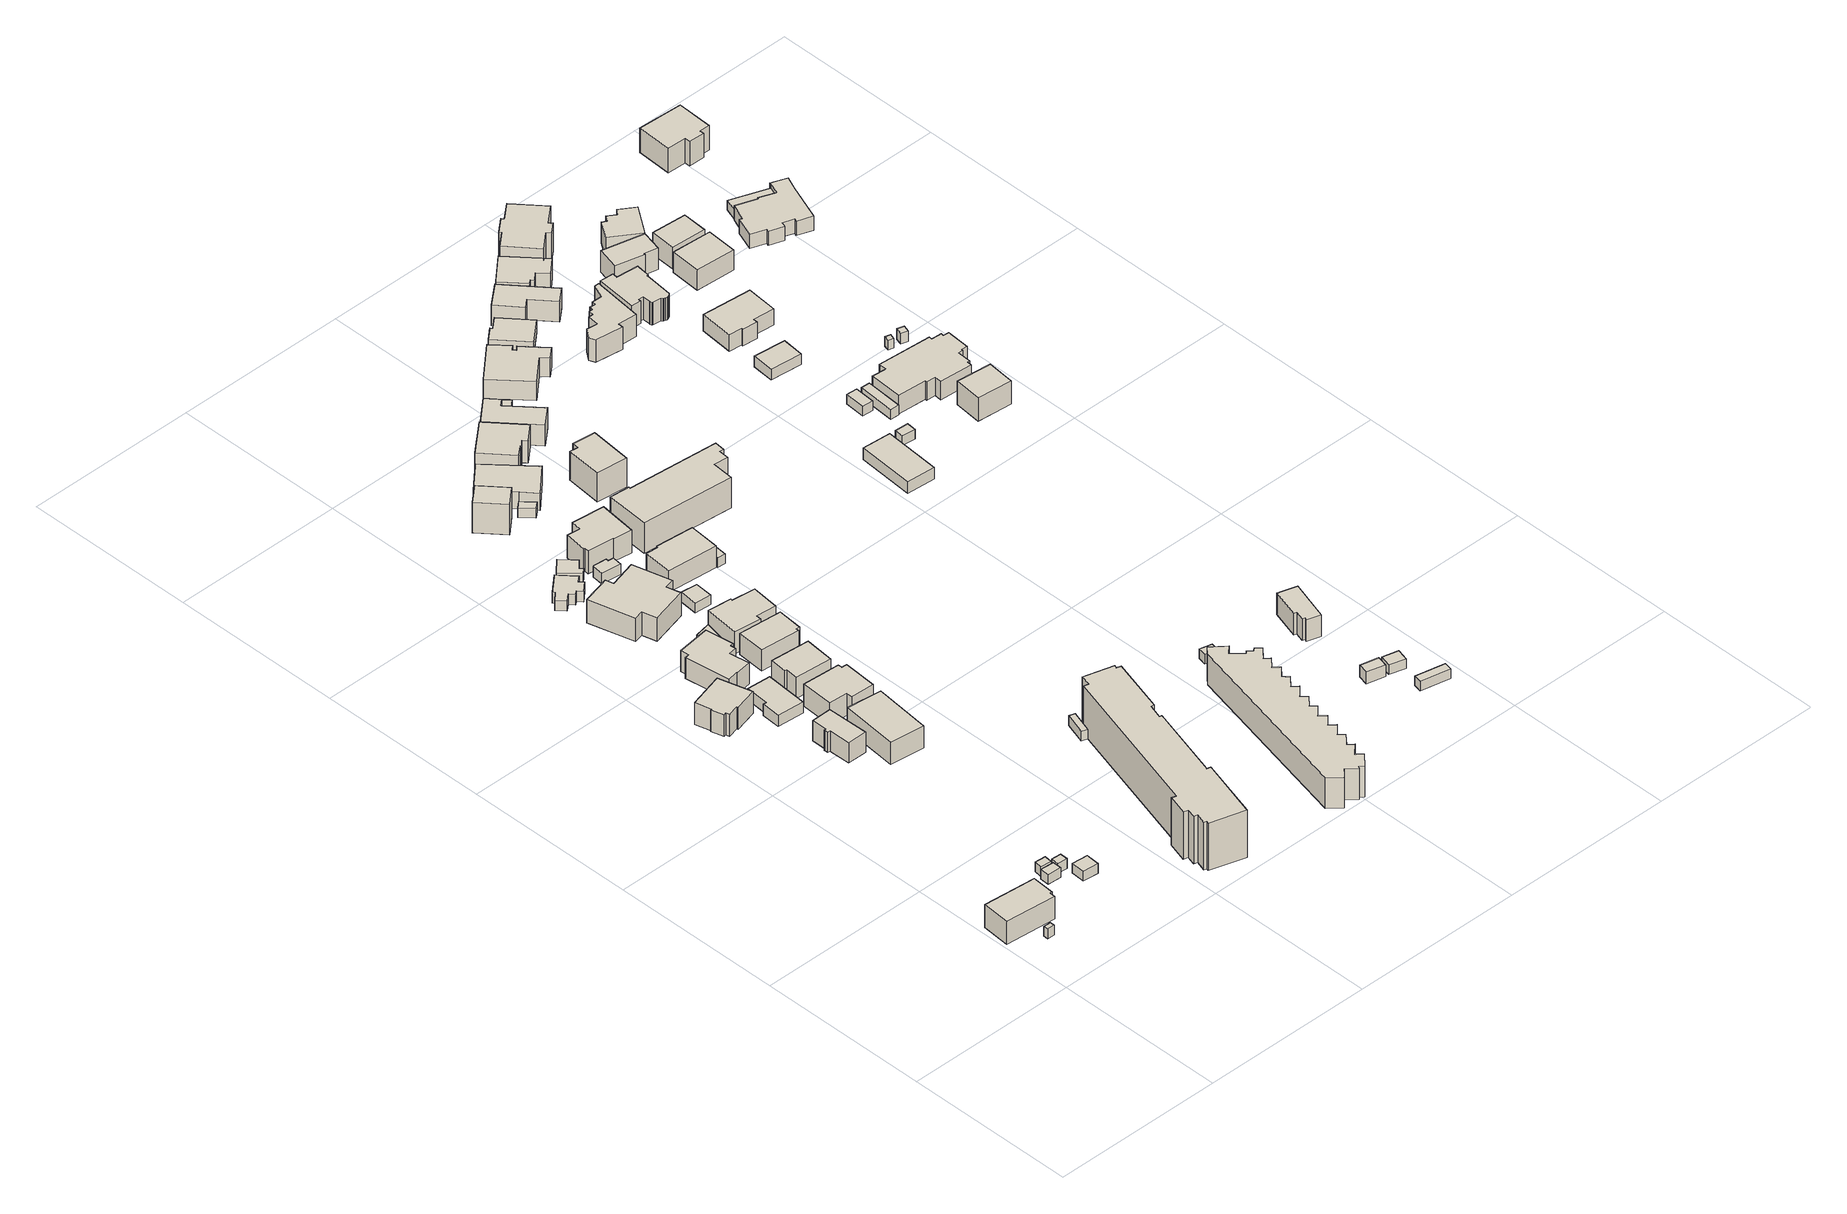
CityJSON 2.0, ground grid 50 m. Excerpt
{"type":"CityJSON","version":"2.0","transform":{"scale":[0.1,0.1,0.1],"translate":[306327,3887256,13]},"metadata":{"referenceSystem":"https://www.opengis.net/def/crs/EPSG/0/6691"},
"CityObjects":{
"building1":{"type":"Building","attributes":{"class":"3001","measuredHeight":2,"BuildingIDAttribute.prefecture":"22","BuildingIDAttribute.city":"22203","BuildingDetailAttribute.surveyYear":2015},"geometry":[{"type":"Solid","lod":"1","boundaries":[[[[0,1,2,3]],[[2,4,5,3]],[[1,6,4,2]],[[0,7,6,1]],[[3,5,7,0]],[[4,6,7,5]]]]}]},
"building2":{"type":"Building","attributes":{"class":"3001","measuredHeight":2,"BuildingIDAttribute.prefecture":"22","BuildingIDAttribute.city":"22203","BuildingDetailAttribute.surveyYear":2015},"geometry":[{"type":"Solid","lod":"1","boundaries":[[[[8,9,10,11,12,13]],[[12,14,15,13]],[[11,16,14,12]],[[10,17,16,11]],[[9,18,17,10]],[[8,19,18,9]],[[13,15,19,8]],[[14,16,17,18,19,15]]]]}]},
"building3":{"type":"Building","attributes":{"class":"3001","measuredHeight":2,"BuildingIDAttribute.prefecture":"22","BuildingIDAttribute.city":"22203","BuildingDetailAttribute.surveyYear":2015},"geometry":[{"type":"Solid","lod":"1","boundaries":[[[[20,21,22,23]],[[22,24,25,23]],[[21,26,24,22]],[[20,27,26,21]],[[23,25,27,20]],[[24,26,27,25]]]]}]},
"building4":{"type":"Building","attributes":{"class":"3001","measuredHeight":2,"BuildingIDAttribute.prefecture":"22","BuildingIDAttribute.city":"22203","BuildingDetailAttribute.surveyYear":2015},"geometry":[{"type":"Solid","lod":"1","boundaries":[[[[28,29,30,31]],[[30,32,33,31]],[[29,34,32,30]],[[28,35,34,29]],[[31,33,35,28]],[[32,34,35,33]]]]}]},
"building5":{"type":"Building","attributes":{"class":"3001","measuredHeight":2,"BuildingIDAttribute.prefecture":"22","BuildingIDAttribute.city":"22203","BuildingDetailAttribute.surveyYear":2015},"geometry":[{"type":"Solid","lod":"1","boundaries":[[[[36,37,38,39]],[[38,40,41,39]],[[37,42,40,38]],[[36,43,42,37]],[[39,41,43,36]],[[40,42,43,41]]]]}]},
"building6":{"type":"Building","attributes":{"class":"3001","measuredHeight":2,"BuildingIDAttribute.prefecture":"22","BuildingIDAttribute.city":"22203","BuildingDetailAttribute.surveyYear":2015},"geometry":[{"type":"Solid","lod":"1","boundaries":[[[[44,45,46,47]],[[46,48,49,47]],[[45,50,48,46]],[[44,51,50,45]],[[47,49,51,44]],[[48,50,51,49]]]]}]},
"building7":{"type":"Building","attributes":{"class":"3001","measuredHeight":2,"BuildingIDAttribute.prefecture":"22","BuildingIDAttribute.city":"22203","BuildingDetailAttribute.surveyYear":2015},"geometry":[{"type":"Solid","lod":"1","boundaries":[[[[52,53,54,55,56,57,58,59,60,61]],[[60,62,63,61]],[[59,64,62,60]],[[58,65,64,59]],[[57,66,65,58]],[[56,67,66,57]],[[55,68,67,56]],[[54,69,68,55]],[[53,70,69,54]],[[52,71,70,53]],[[61,63,71,52]],[[62,64,65,66,67,68,69,70,71,63]]]]}]},
"building8":{"type":"Building","attributes":{"class":"3001","measuredHeight":2,"BuildingIDAttribute.prefecture":"22","BuildingIDAttribute.city":"22203","BuildingDetailAttribute.surveyYear":2015},"geometry":[{"type":"Solid","lod":"1","boundaries":[[[[72,73,74,75,76,77,78,79]],[[78,80,81,79]],[[77,82,80,78]],[[76,83,82,77]],[[75,84,83,76]],[[74,85,84,75]],[[73,86,85,74]],[[72,87,86,73]],[[79,81,87,72]],[[80,82,83,84,85,86,87,81]]]]}]},
"building9":{"type":"Building","attributes":{"class":"3001","measuredHeight":2,"BuildingIDAttribute.prefecture":"22","BuildingIDAttribute.city":"22203","BuildingDetailAttribute.surveyYear":2015},"geometry":[{"type":"Solid","lod":"1","boundaries":[[[[88,89,90,91,92,93]],[[92,94,95,93]],[[91,96,94,92]],[[90,97,96,91]],[[89,98,97,90]],[[88,99,98,89]],[[93,95,99,88]],[[94,96,97,98,99,95]]]]}]},
"building10":{"type":"Building","attributes":{"class":"3001","measuredHeight":2,"BuildingIDAttribute.prefecture":"22","BuildingIDAttribute.city":"22203","BuildingDetailAttribute.surveyYear":2015},"geometry":[{"type":"Solid","lod":"1","boundaries":[[[[100,101,102,103]],[[102,104,105,103]],[[101,106,104,102]],[[100,107,106,101]],[[103,105,107,100]],[[104,106,107,105]]]]}]},
"building11":{"type":"Building","attributes":{"class":"3001","measuredHeight":2,"BuildingIDAttribute.prefecture":"22","BuildingIDAttribute.city":"22203","BuildingDetailAttribute.surveyYear":2015},"geometry":[{"type":"Solid","lod":"1","boundaries":[[[[108,109,110,111,112,113,114,115,116,117,118,119]],[[118,120,121,119]],[[117,122,120,118]],[[116,123,122,117]],[[115,124,123,116]],[[114,125,124,115]],[[113,126,125,114]],[[112,127,126,113]],[[111,128,127,112]],[[110,129,128,111]],[[109,130,129,110]],[[108,131,130,109]],[[119,121,131,108]],[[120,122,123,124,125,126,127,128,129,130,131,121]]]]}]},
"building12":{"type":"Building","attributes":{"class":"3001","measuredHeight":2,"BuildingIDAttribute.prefecture":"22","BuildingIDAttribute.city":"22203","BuildingDetailAttribute.surveyYear":2015},"geometry":[{"type":"Solid","lod":"1","boundaries":[[[[132,133,134,135,136,137,138,139]],[[138,140,141,139]],[[137,142,140,138]],[[136,143,142,137]],[[135,144,143,136]],[[134,145,144,135]],[[133,146,145,134]],[[132,147,146,133]],[[139,141,147,132]],[[140,142,143,144,145,146,147,141]]]]}]},
"building13":{"type":"Building","attributes":{"class":"3001","measuredHeight":2,"BuildingIDAttribute.prefecture":"22","BuildingIDAttribute.city":"22203","BuildingDetailAttribute.surveyYear":2015},"geometry":[{"type":"Solid","lod":"1","boundaries":[[[[148,149,150,151]],[[150,152,153,151]],[[149,154,152,150]],[[148,155,154,149]],[[151,153,155,148]],[[152,154,155,153]]]]}]},
"building14":{"type":"Building","attributes":{"class":"3001","measuredHeight":2,"BuildingIDAttribute.prefecture":"22","BuildingIDAttribute.city":"22203","BuildingDetailAttribute.surveyYear":2015},"geometry":[{"type":"Solid","lod":"1","boundaries":[[[[156,157,158,159,160,161]],[[160,162,163,161]],[[159,164,162,160]],[[158,165,164,159]],[[157,166,165,158]],[[156,167,166,157]],[[161,163,167,156]],[[162,164,165,166,167,163]]]]}]},
"building15":{"type":"Building","attributes":{"class":"3001","measuredHeight":2,"BuildingIDAttribute.prefecture":"22","BuildingIDAttribute.city":"22203","BuildingDetailAttribute.surveyYear":2015},"geometry":[{"type":"Solid","lod":"1","boundaries":[[[[168,169,170,171,172,173,174,175,176,177,178,179]],[[178,180,181,179]],[[177,182,180,178]],[[176,183,182,177]],[[175,184,183,176]],[[174,185,184,175]],[[173,186,185,174]],[[172,187,186,173]],[[171,188,187,172]],[[170,189,188,171]],[[169,190,189,170]],[[168,191,190,169]],[[179,181,191,168]],[[180,182,183,184,185,186,187,188,189,190,191,181]]]]}]},
"building16":{"type":"Building","attributes":{"class":"3001","measuredHeight":2,"BuildingIDAttribute.prefecture":"22","BuildingIDAttribute.city":"22203","BuildingDetailAttribute.surveyYear":2015},"geometry":[{"type":"Solid","lod":"1","boundaries":[[[[192,193,194,195]],[[194,196,197,195]],[[193,198,196,194]],[[192,199,198,193]],[[195,197,199,192]],[[196,198,199,197]]]]}]},
"building17":{"type":"Building","attributes":{"class":"3001","measuredHeight":2,"BuildingIDAttribute.prefecture":"22","BuildingIDAttribute.city":"22203","BuildingDetailAttribute.surveyYear":2015},"geometry":[{"type":"Solid","lod":"1","boundaries":[[[[200,201,202,203,204,205,206,207,208,209]],[[208,210,211,209]],[[207,212,210,208]],[[206,213,212,207]],[[205,214,213,206]],[[204,215,214,205]],[[203,216,215,204]],[[202,217,216,203]],[[201,218,217,202]],[[200,219,218,201]],[[209,211,219,200]],[[210,212,213,214,215,216,217,218,219,211]]]]}]},
"building18":{"type":"Building","attributes":{"class":"3003","measuredHeight":2,"BuildingIDAttribute.prefecture":"22","BuildingIDAttribute.city":"22203","BuildingDetailAttribute.surveyYear":2015},"geometry":[{"type":"Solid","lod":"1","boundaries":[[[[220,221,222,223]],[[222,224,225,223]],[[221,226,224,222]],[[220,227,226,221]],[[223,225,227,220]],[[224,226,227,225]]]]}]},
"building19":{"type":"Building","attributes":{"class":"3001","measuredHeight":2,"BuildingIDAttribute.prefecture":"22","BuildingIDAttribute.city":"22203","BuildingDetailAttribute.surveyYear":2015},"geometry":[{"type":"Solid","lod":"1","boundaries":[[[[228,229,230,231,232,233]],[[232,234,235,233]],[[231,236,234,232]],[[230,237,236,231]],[[229,238,237,230]],[[228,239,238,229]],[[233,235,239,228]],[[234,236,237,238,239,235]]]]}]},
"building20":{"type":"Building","attributes":{"class":"3002","measuredHeight":2,"BuildingIDAttribute.prefecture":"22","BuildingIDAttribute.city":"22203","BuildingDetailAttribute.surveyYear":2015},"geometry":[{"type":"Solid","lod":"1","boundaries":[[[[240,241,242,243,244,245,246,247,248,249,250,251,252,253,254,255,256,257,258,259,260,261]],[[260,262,263,261]],[[259,264,262,260]],[[258,265,264,259]],[[257,266,265,258]],[[256,267,266,257]],[[255,268,267,256]],[[254,269,268,255]],[[253,270,269,254]],[[252,271,270,253]],[[251,272,271,252]],[[250,273,272,251]],[[249,274,273,250]],[[248,275,274,249]],[[247,276,275,248]],[[246,277,276,247]],[[245,278,277,246]],[[244,279,278,245]],[[243,280,279,244]],[[242,281,280,243]],[[241,282,281,242]],[[240,283,282,241]],[[261,263,283,240]],[[262,264,265,266,267,268,269,270,271,272,273,274,275,276,277,278,279,280,281,282,283,263]]]]}]},
"building21":{"type":"Building","attributes":{"class":"3003","measuredHeight":2,"BuildingIDAttribute.prefecture":"22","BuildingIDAttribute.city":"22203","BuildingDetailAttribute.surveyYear":2015},"geometry":[{"type":"Solid","lod":"1","boundaries":[[[[284,285,286,287,288,289]],[[288,290,291,289]],[[287,292,290,288]],[[286,293,292,287]],[[285,294,293,286]],[[284,295,294,285]],[[289,291,295,284]],[[290,292,293,294,295,291]]]]}]},
"building22":{"type":"Building","attributes":{"class":"3003","measuredHeight":2,"BuildingIDAttribute.prefecture":"22","BuildingIDAttribute.city":"22203","BuildingDetailAttribute.surveyYear":2015},"geometry":[{"type":"Solid","lod":"1","boundaries":[[[[296,297,298,299]],[[298,300,301,299]],[[297,302,300,298]],[[296,303,302,297]],[[299,301,303,296]],[[300,302,303,301]]]]}]},
"building23":{"type":"Building","attributes":{"class":"3001","measuredHeight":2,"BuildingIDAttribute.prefecture":"22","BuildingIDAttribute.city":"22203","BuildingDetailAttribute.surveyYear":2015},"geometry":[{"type":"Solid","lod":"1","boundaries":[[[[304,305,306,307,308,309,310,311]],[[310,312,313,311]],[[309,314,312,310]],[[308,315,314,309]],[[307,316,315,308]],[[306,317,316,307]],[[305,318,317,306]],[[304,319,318,305]],[[311,313,319,304]],[[312,314,315,316,317,318,319,313]]]]}]},
"building24":{"type":"Building","attributes":{"class":"3001","measuredHeight":2,"BuildingIDAttribute.prefecture":"22","BuildingIDAttribute.city":"22203","BuildingDetailAttribute.surveyYear":2015},"geometry":[{"type":"Solid","lod":"1","boundaries":[[[[320,321,322,323,324,325,326]],[[325,327,328,326]],[[324,329,327,325]],[[323,330,329,324]],[[322,331,330,323]],[[321,332,331,322]],[[320,333,332,321]],[[326,328,333,320]],[[327,329,330,331,332,333,328]]]]}]},
"building25":{"type":"Building","attributes":{"class":"3003","measuredHeight":2,"BuildingIDAttribute.prefecture":"22","BuildingIDAttribute.city":"22203","BuildingDetailAttribute.surveyYear":2015},"geometry":[{"type":"Solid","lod":"1","boundaries":[[[[334,335,336,337]],[[336,338,339,337]],[[335,340,338,336]],[[334,341,340,335]],[[337,339,341,334]],[[338,340,341,339]]]]}]},
"building26":{"type":"Building","attributes":{"class":"3001","measuredHeight":2,"BuildingIDAttribute.prefecture":"22","BuildingIDAttribute.city":"22203","BuildingDetailAttribute.surveyYear":2015},"geometry":[{"type":"Solid","lod":"1","boundaries":[[[[342,343,344,345]],[[344,346,347,345]],[[343,348,346,344]],[[342,349,348,343]],[[345,347,349,342]],[[346,348,349,347]]]]}]},
"building27":{"type":"Building","attributes":{"class":"3001","measuredHeight":2,"BuildingIDAttribute.prefecture":"22","BuildingIDAttribute.city":"22203","BuildingDetailAttribute.surveyYear":2015},"geometry":[{"type":"Solid","lod":"1","boundaries":[[[[350,351,352,353]],[[352,354,355,353]],[[351,356,354,352]],[[350,357,356,351]],[[353,355,357,350]],[[354,356,357,355]]]]}]},
"building28":{"type":"Building","attributes":{"class":"3001","measuredHeight":2,"BuildingIDAttribute.prefecture":"22","BuildingIDAttribute.city":"22203","BuildingDetailAttribute.surveyYear":2015},"geometry":[{"type":"Solid","lod":"1","boundaries":[[[[358,359,360,361,362,363,364,365,366,367]],[[366,368,369,367]],[[365,370,368,366]],[[364,371,370,365]],[[363,372,371,364]],[[362,373,372,363]],[[361,374,373,362]],[[360,375,374,361]],[[359,376,375,360]],[[358,377,376,359]],[[367,369,377,358]],[[368,370,371,372,373,374,375,376,377,369]]]]}]},
"building29":{"type":"Building","attributes":{"class":"3001","measuredHeight":2,"BuildingIDAttribute.prefecture":"22","BuildingIDAttribute.city":"22203","BuildingDetailAttribute.surveyYear":2015},"geometry":[{"type":"Solid","lod":"1","boundaries":[[[[378,379,380,381,382,383]],[[382,384,385,383]],[[381,386,384,382]],[[380,387,386,381]],[[379,388,387,380]],[[378,389,388,379]],[[383,385,389,378]],[[384,386,387,388,389,385]]]]}]},
"building30":{"type":"Building","attributes":{"class":"3003","measuredHeight":2,"BuildingIDAttribute.prefecture":"22","BuildingIDAttribute.city":"22203","BuildingDetailAttribute.surveyYear":2015},"geometry":[{"type":"Solid","lod":"1","boundaries":[[[[390,391,392,393]],[[392,394,395,393]],[[391,396,394,392]],[[390,397,396,391]],[[393,395,397,390]],[[394,396,397,395]]]]}]},
"building31":{"type":"Building","attributes":{"class":"3001","measuredHeight":2,"BuildingIDAttribute.prefecture":"22","BuildingIDAttribute.city":"22203","BuildingDetailAttribute.surveyYear":2015},"geometry":[{"type":"Solid","lod":"1","boundaries":[[[[398,399,400,401,402]],[[401,403,404,402]],[[400,405,403,401]],[[399,406,405,400]],[[398,407,406,399]],[[402,404,407,398]],[[403,405,406,407,404]]]]}]},
"building32":{"type":"Building","attributes":{"class":"3003","measuredHeight":2,"BuildingIDAttribute.prefecture":"22","BuildingIDAttribute.city":"22203","BuildingDetailAttribute.surveyYear":2015},"geometry":[{"type":"Solid","lod":"1","boundaries":[[[[408,409,410,411]],[[410,412,413,411]],[[409,414,412,410]],[[408,415,414,409]],[[411,413,415,408]],[[412,414,415,413]]]]}]},
"building33":{"type":"Building","attributes":{"class":"3001","measuredHeight":2,"BuildingIDAttribute.prefecture":"22","BuildingIDAttribute.city":"22203","BuildingDetailAttribute.surveyYear":2015},"geometry":[{"type":"Solid","lod":"1","boundaries":[[[[416,417,418,419,420,421,422,423]],[[422,424,425,423]],[[421,426,424,422]],[[420,427,426,421]],[[419,428,427,420]],[[418,429,428,419]],[[417,430,429,418]],[[416,431,430,417]],[[423,425,431,416]],[[424,426,427,428,429,430,431,425]]]]}]},
"building34":{"type":"Building","attributes":{"class":"3002","measuredHeight":2,"BuildingIDAttribute.prefecture":"22","BuildingIDAttribute.city":"22203","BuildingDetailAttribute.surveyYear":2015},"geometry":[{"type":"Solid","lod":"1","boundaries":[[[[432,433,434,435,436,437,438,439,440,441,442,443,444,445,446,447,448,449,450,451,452,453,454,455,456,457,458,459,460,461,462,463,464,465,466,467,468,469]],[[468,470,471,469]],[[467,472,470,468]],[[466,473,472,467]],[[465,474,473,466]],[[464,475,474,465]],[[463,476,475,464]],[[462,477,476,463]],[[461,478,477,462]],[[460,479,478,461]],[[459,480,479,460]],[[458,481,480,459]],[[457,482,481,458]],[[456,483,482,457]],[[455,484,483,456]],[[454,485,484,455]],[[453,486,485,454]],[[452,487,486,453]],[[451,488,487,452]],[[450,489,488,451]],[[449,490,489,450]],[[448,491,490,449]],[[447,492,491,448]],[[446,493,492,447]],[[445,494,493,446]],[[444,495,494,445]],[[443,496,495,444]],[[442,497,496,443]],[[441,498,497,442]],[[440,499,498,441]],[[439,500,499,440]],[[438,501,500,439]],[[437,502,501,438]],[[436,503,502,437]],[[435,504,503,436]],[[434,505,504,435]],[[433,506,505,434]],[[432,507,506,433]],[[469,471,507,432]],[[470,472,473,474,475,476,477,478,479,480,481,482,483,484,485,486,487,488,489,490,491,492,493,494,495,496,497,498,499,500,501,502,503,504,505,506,507,471]]]]}]},
"building35":{"type":"Building","attributes":{"class":"3002","measuredHeight":2,"BuildingIDAttribute.prefecture":"22","BuildingIDAttribute.city":"22203","BuildingDetailAttribute.surveyYear":2015},"geometry":[{"type":"Solid","lod":"1","boundaries":[[[[508,509,510,511,512,513,514,515,516,517]],[[516,518,519,517]],[[515,520,518,516]],[[514,521,520,515]],[[513,522,521,514]],[[512,523,522,513]],[[511,524,523,512]],[[510,525,524,511]],[[509,526,525,510]],[[508,527,526,509]],[[517,519,527,508]],[[518,520,521,522,523,524,525,526,527,519]]]]}]},
"building36":{"type":"Building","attributes":{"class":"3001","measuredHeight":2,"BuildingIDAttribute.prefecture":"22","BuildingIDAttribute.city":"22203","BuildingDetailAttribute.surveyYear":2015},"geometry":[{"type":"Solid","lod":"1","boundaries":[[[[528,529,530,531,532,533]],[[532,534,535,533]],[[531,536,534,532]],[[530,537,536,531]],[[529,538,537,530]],[[528,539,538,529]],[[533,535,539,528]],[[534,536,537,538,539,535]]]]}]},
"building37":{"type":"Building","attributes":{"class":"3001","measuredHeight":2,"BuildingIDAttribute.prefecture":"22","BuildingIDAttribute.city":"22203","BuildingDetailAttribute.surveyYear":2015},"geometry":[{"type":"Solid","lod":"1","boundaries":[[[[540,541,542,543,544,545]],[[544,546,547,545]],[[543,548,546,544]],[[542,549,548,543]],[[541,550,549,542]],[[540,551,550,541]],[[545,547,551,540]],[[546,548,549,550,551,547]]]]}]},
"building38":{"type":"Building","attributes":{"class":"3003","measuredHeight":2,"BuildingIDAttribute.prefecture":"22","BuildingIDAttribute.city":"22203","BuildingDetailAttribute.surveyYear":2015},"geometry":[{"type":"Solid","lod":"1","boundaries":[[[[552,553,554,555]],[[554,556,557,555]],[[553,558,556,554]],[[552,559,558,553]],[[555,557,559,552]],[[556,558,559,557]]]]}]},
"building39":{"type":"Building","attributes":{"class":"3001","measuredHeight":2,"BuildingIDAttribute.prefecture":"22","BuildingIDAttribute.city":"22203","BuildingDetailAttribute.surveyYear":2015},"geometry":[{"type":"Solid","lod":"1","boundaries":[[[[560,561,562,563]],[[562,564,565,563]],[[561,566,564,562]],[[560,567,566,561]],[[563,565,567,560]],[[564,566,567,565]]]]}]},
"building40":{"type":"Building","attributes":{"class":"3001","measuredHeight":2,"BuildingIDAttribute.prefecture":"22","BuildingIDAttribute.city":"22203","BuildingDetailAttribute.surveyYear":2015},"geometry":[{"type":"Solid","lod":"1","boundaries":[[[[568,569,570,571,572,573,574,575,576,577]],[[576,578,579,577]],[[575,580,578,576]],[[574,581,580,575]],[[573,582,581,574]],[[572,583,582,573]],[[571,584,583,572]],[[570,585,584,571]],[[569,586,585,570]],[[568,587,586,569]],[[577,579,587,568]],[[578,580,581,582,583,584,585,586,587,579]]]]}]},
"building41":{"type":"Building","attributes":{"class":"3001","measuredHeight":2,"BuildingIDAttribute.prefecture":"22","BuildingIDAttribute.city":"22203","BuildingDetailAttribute.surveyYear":2015},"geometry":[{"type":"Solid","lod":"1","boundaries":[[[[588,589,590,591]],[[590,592,593,591]],[[589,594,592,590]],[[588,595,594,589]],[[591,593,595,588]],[[592,594,595,593]]]]}]},
"building42":{"type":"Building","attributes":{"class":"3001","measuredHeight":2,"BuildingIDAttribute.prefecture":"22","BuildingIDAttribute.city":"22203","BuildingDetailAttribute.surveyYear":2015},"geometry":[{"type":"Solid","lod":"1","boundaries":[[[[596,597,598,599]],[[598,600,601,599]],[[597,602,600,598]],[[596,603,602,597]],[[599,601,603,596]],[[600,602,603,601]]]]}]},
"building43":{"type":"Building","attributes":{"class":"3001","measuredHeight":2,"BuildingIDAttribute.prefecture":"22","BuildingIDAttribute.city":"22203","BuildingDetailAttribute.surveyYear":2015},"geometry":[{"type":"Solid","lod":"1","boundaries":[[[[604,605,606,607]],[[606,608,609,607]],[[605,610,608,606]],[[604,611,610,605]],[[607,609,611,604]],[[608,610,611,609]]]]}]},
"building44":{"type":"Building","attributes":{"class":"3001","measuredHeight":2,"BuildingIDAttribute.prefecture":"22","BuildingIDAttribute.city":"22203","BuildingDetailAttribute.surveyYear":2015},"geometry":[{"type":"Solid","lod":"1","boundaries":[[[[612,613,614,615,616,617]],[[616,618,619,617]],[[615,620,618,616]],[[614,621,620,615]],[[613,622,621,614]],[[612,623,622,613]],[[617,619,623,612]],[[618,620,621,622,623,619]]]]}]},
"building45":{"type":"Building","attributes":{"class":"3001","measuredHeight":2,"BuildingIDAttribute.prefecture":"22","BuildingIDAttribute.city":"22203","BuildingDetailAttribute.surveyYear":2015},"geometry":[{"type":"Solid","lod":"1","boundaries":[[[[624,625,626,627,628,629,630,631]],[[630,632,633,631]],[[629,634,632,630]],[[628,635,634,629]],[[627,636,635,628]],[[626,637,636,627]],[[625,638,637,626]],[[624,639,638,625]],[[631,633,639,624]],[[632,634,635,636,637,638,639,633]]]]}]},
"building46":{"type":"Building","attributes":{"class":"3001","measuredHeight":2,"BuildingIDAttribute.prefecture":"22","BuildingIDAttribute.city":"22203","BuildingDetailAttribute.surveyYear":2015},"geometry":[{"type":"Solid","lod":"1","boundaries":[[[[640,641,642,643]],[[642,644,645,643]],[[641,646,644,642]],[[640,647,646,641]],[[643,645,647,640]],[[644,646,647,645]]]]}]},
"building47":{"type":"Building","attributes":{"class":"3001","measuredHeight":2,"BuildingIDAttribute.prefecture":"22","BuildingIDAttribute.city":"22203","BuildingDetailAttribute.surveyYear":2015},"geometry":[{"type":"Solid","lod":"1","boundaries":[[[[648,649,650,651,652,653]],[[652,654,655,653]],[[651,656,654,652]],[[650,657,656,651]],[[649,658,657,650]],[[648,659,658,649]],[[653,655,659,648]],[[654,656,657,658,659,655]]]]}]},
"building48":{"type":"Building","attributes":{"class":"3001","measuredHeight":2,"BuildingIDAttribute.prefecture":"22","BuildingIDAttribute.city":"22203","BuildingDetailAttribute.surveyYear":2015},"geometry":[{"type":"Solid","lod":"1","boundaries":[[[[660,661,662,663,664,665,666,667,668,669,670,671,672,673,674,675,676]],[[675,677,678,676]],[[674,679,677,675]],[[673,680,679,674]],[[672,681,680,673]],[[671,682,681,672]],[[670,683,682,671]],[[669,684,683,670]],[[668,685,684,669]],[[667,686,685,668]],[[666,687,686,667]],[[665,688,687,666]],[[664,689,688,665]],[[663,690,689,664]],[[662,691,690,663]],[[661,692,691,662]],[[660,693,692,661]],[[676,678,693,660]],[[677,679,680,681,682,683,684,685,686,687,688,689,690,691,692,693,678]]]]}]},
"building49":{"type":"Building","attributes":{"class":"3001","measuredHeight":2,"BuildingIDAttribute.prefecture":"22","BuildingIDAttribute.city":"22203","BuildingDetailAttribute.surveyYear":2015},"geometry":[{"type":"Solid","lod":"1","boundaries":[[[[694,695,696,697]],[[696,698,699,697]],[[695,700,698,696]],[[694,701,700,695]],[[697,699,701,694]],[[698,700,701,699]]]]}]},
"building50":{"type":"Building","attributes":{"class":"3001","measuredHeight":2,"BuildingIDAttribute.prefecture":"22","BuildingIDAttribute.city":"22203","BuildingDetailAttribute.surveyYear":2015},"geometry":[{"type":"Solid","lod":"1","boundaries":[[[[702,703,704,705,706,707,708,709]],[[708,710,711,709]],[[707,712,710,708]],[[706,713,712,707]],[[705,714,713,706]],[[704,715,714,705]],[[703,716,715,704]],[[702,717,716,703]],[[709,711,717,702]],[[710,712,713,714,715,716,717,711]]]]}]},
"building51":{"type":"Building","attributes":{"class":"3001","measuredHeight":2,"BuildingIDAttribute.prefecture":"22","BuildingIDAttribute.city":"22203","BuildingDetailAttribute.surveyYear":2015},"geometry":[{"type":"Solid","lod":"1","boundaries":[[[[718,719,720,721]],[[720,722,723,721]],[[719,724,722,720]],[[718,725,724,719]],[[721,723,725,718]],[[722,724,725,723]]]]}]},
"building52":{"type":"Building","attributes":{"class":"3003","measuredHeight":2,"BuildingIDAttribute.prefecture":"22","BuildingIDAttribute.city":"22203","BuildingDetailAttribute.surveyYear":2015},"geometry":[{"type":"Solid","lod":"1","boundaries":[[[[726,727,728,729]],[[728,730,731,729]],[[727,732,730,728]],[[726,733,732,727]],[[729,731,733,726]],[[730,732,733,731]]]]}]},
"building53":{"type":"Building","attributes":{"class":"3001","measuredHeight":2,"BuildingIDAttribute.prefecture":"22","BuildingIDAttribute.city":"22203","BuildingDetailAttribute.surveyYear":2015},"geometry":[{"type":"Solid","lod":"1","boundaries":[[[[734,735,736,737]],[[736,738,739,737]],[[735,740,738,736]],[[734,741,740,735]],[[737,739,741,734]],[[738,740,741,739]]]]}]},
"building54":{"type":"Building","attributes":{"class":"3001","measuredHeight":2,"BuildingIDAttribute.prefecture":"22","BuildingIDAttribute.city":"22203","BuildingDetailAttribute.surveyYear":2015},"geometry":[{"type":"Solid","lod":"1","boundaries":[[[[742,743,744,745,746,747,748,749,750,751,752,753,754,755,756,757,758,759,760,761,762,763,764]],[[763,765,766,764]],[[762,767,765,763]],[[761,768,767,762]],[[760,769,768,761]],[[759,770,769,760]],[[758,771,770,759]],[[757,772,771,758]],[[756,773,772,757]],[[755,774,773,756]],[[754,775,774,755]],[[753,776,775,754]],[[752,777,776,753]],[[751,778,777,752]],[[750,779,778,751]],[[749,780,779,750]],[[748,781,780,749]],[[747,782,781,748]],[[746,783,782,747]],[[745,784,783,746]],[[744,785,784,745]],[[743,786,785,744]],[[742,787,786,743]],[[764,766,787,742]],[[765,767,768,769,770,771,772,773,774,775,776,777,778,779,780,781,782,783,784,785,786,787,766]]]]}]},
"building55":{"type":"Building","attributes":{"class":"3001","measuredHeight":2,"BuildingIDAttribute.prefecture":"22","BuildingIDAttribute.city":"22203","BuildingDetailAttribute.surveyYear":2015},"geometry":[{"type":"Solid","lod":"1","boundaries":[[[[788,789,790,791,792,793,794,795,796,797,798,799]],[[798,800,801,799]],[[797,802,800,798]],[[796,803,802,797]],[[795,804,803,796]],[[794,805,804,795]],[[793,806,805,794]],[[792,807,806,793]],[[791,808,807,792]],[[790,809,808,791]],[[789,810,809,790]],[[788,811,810,789]],[[799,801,811,788]],[[800,802,803,804,805,806,807,808,809,810,811,801]]]]}]},
"building56":{"type":"Building","attributes":{"class":"3001","measuredHeight":2,"BuildingIDAttribute.prefecture":"22","BuildingIDAttribute.city":"22203","BuildingDetailAttribute.surveyYear":2015},"geometry":[{"type":"Solid","lod":"1","boundaries":[[[[812,813,814,815,816,817,818,819]],[[818,820,821,819]],[[817,822,820,818]],[[816,823,822,817]],[[815,824,823,816]],[[814,825,824,815]],[[813,826,825,814]],[[812,827,826,813]],[[819,821,827,812]],[[820,822,823,824,825,826,827,821]]]]}]},
"building57":{"type":"Building","attributes":{"class":"3001","measuredHeight":2,"BuildingIDAttribute.prefecture":"22","BuildingIDAttribute.city":"22203","BuildingDetailAttribute.surveyYear":2015},"geometry":[{"type":"Solid","lod":"1","boundaries":[[[[828,829,830,831,832,833,834,835,836,837,838,839,840,841,842,843,844,845,846,847]],[[846,848,849,847]],[[845,850,848,846]],[[844,851,850,845]],[[843,852,851,844]],[[842,853,852,843]],[[841,854,853,842]],[[840,855,854,841]],[[839,856,855,840]],[[838,857,856,839]],[[837,858,857,838]],[[836,859,858,837]],[[835,860,859,836]],[[834,861,860,835]],[[833,862,861,834]],[[832,863,862,833]],[[831,864,863,832]],[[830,865,864,831]],[[829,866,865,830]],[[828,867,866,829]],[[847,849,867,828]],[[848,850,851,852,853,854,855,856,857,858,859,860,861,862,863,864,865,866,867,849]]]]}]},
"building58":{"type":"Building","attributes":{"class":"3001","measuredHeight":2,"BuildingIDAttribute.prefecture":"22","BuildingIDAttribute.city":"22203","BuildingDetailAttribute.surveyYear":2015},"geometry":[{"type":"Solid","lod":"1","boundaries":[[[[868,869,870,871]],[[870,872,873,871]],[[869,874,872,870]],[[868,875,874,869]],[[871,873,875,868]],[[872,874,875,873]]]]}]},
"building59":{"type":"Building","attributes":{"class":"3001","measuredHeight":2,"BuildingIDAttribute.prefecture":"22","BuildingIDAttribute.city":"22203","BuildingDetailAttribute.surveyYear":2015},"geometry":[{"type":"Solid","lod":"1","boundaries":[[[[876,877,878,879,880,881]],[[880,882,883,881]],[[879,884,882,880]],[[878,885,884,879]],[[877,886,885,878]],[[876,887,886,877]],[[881,883,887,876]],[[882,884,885,886,887,883]]]]}]},
"building60":{"type":"Building","attributes":{"class":"3001","measuredHeight":2,"BuildingIDAttribute.prefecture":"22","BuildingIDAttribute.city":"22203","BuildingDetailAttribute.surveyYear":2015},"geometry":[{"type":"Solid","lod":"1","boundaries":[[[[888,889,890,891]],[[890,892,893,891]],[[889,894,892,890]],[[888,895,894,889]],[[891,893,895,888]],[[892,894,895,893]]]]}]},
"building61":{"type":"Building","attributes":{"class":"3001","measuredHeight":2,"BuildingIDAttribute.prefecture":"22","BuildingIDAttribute.city":"22203","BuildingDetailAttribute.surveyYear":2015},"geometry":[{"type":"Solid","lod":"1","boundaries":[[[[896,897,898,899,900,901,902,903]],[[902,904,905,903]],[[901,906,904,902]],[[900,907,906,901]],[[899,908,907,900]],[[898,909,908,899]],[[897,910,909,898]],[[896,911,910,897]],[[903,905,911,896]],[[904,906,907,908,909,910,911,905]]]]}]},
"building62":{"type":"Building","attributes":{"class":"3001","measuredHeight":2,"BuildingIDAttribute.prefecture":"22","BuildingIDAttribute.city":"22203","BuildingDetailAttribute.surveyYear":2015},"geometry":[{"type":"Solid","lod":"1","boundaries":[[[[912,913,914,915]],[[914,916,917,915]],[[913,918,916,914]],[[912,919,918,913]],[[915,917,919,912]],[[916,918,919,917]]]]}]},
"building63":{"type":"Building","attributes":{"class":"3001","measuredHeight":2,"BuildingIDAttribute.prefecture":"22","BuildingIDAttribute.city":"22203","BuildingDetailAttribute.surveyYear":2015},"geometry":[{"type":"Solid","lod":"1","boundaries":[[[[920,921,922,923]],[[922,924,925,923]],[[921,926,924,922]],[[920,927,926,921]],[[923,925,927,920]],[[924,926,927,925]]]]}]},
"building64":{"type":"Building","attributes":{"class":"3001","measuredHeight":2,"BuildingIDAttribute.prefecture":"22","BuildingIDAttribute.city":"22203","BuildingDetailAttribute.surveyYear":2015},"geometry":[{"type":"Solid","lod":"1","boundaries":[[[[928,929,930,931]],[[930,932,933,931]],[[929,934,932,930]],[[928,935,934,929]],[[931,933,935,928]],[[932,934,935,933]]]]}]},
"building65":{"type":"Building","attributes":{"class":"3001","measuredHeight":2,"BuildingIDAttribute.prefecture":"22","BuildingIDAttribute.city":"22203","BuildingDetailAttribute.surveyYear":2015},"geometry":[{"type":"Solid","lod":"1","boundaries":[[[[936,937,938,939,940,941,942,943,944,945,946,947,948,949,950,951,952,953]],[[952,954,955,953]],[[951,956,954,952]],[[950,957,956,951]],[[949,958,957,950]],[[948,959,958,949]],[[947,960,959,948]],[[946,961,960,947]],[[945,962,961,946]],[[944,963,962,945]],[[943,964,963,944]],[[942,965,964,943]],[[941,966,965,942]],[[940,967,966,941]],[[939,968,967,940]],[[938,969,968,939]],[[937,970,969,938]],[[936,971,970,937]],[[953,955,971,936]],[[954,956,957,958,959,960,961,962,963,964,965,966,967,968,969,970,971,955]]]]}]},
"building66":{"type":"Building","attributes":{"class":"3003","measuredHeight":2,"BuildingIDAttribute.prefecture":"22","BuildingIDAttribute.city":"22203","BuildingDetailAttribute.surveyYear":2015},"geometry":[{"type":"Solid","lod":"1","boundaries":[[[[972,973,974,975,976,977]],[[976,978,979,977]],[[975,980,978,976]],[[974,981,980,975]],[[973,982,981,974]],[[972,983,982,973]],[[977,979,983,972]],[[978,980,981,982,983,979]]]]}]},
"building67":{"type":"Building","attributes":{"class":"3001","measuredHeight":2,"BuildingIDAttribute.prefecture":"22","BuildingIDAttribute.city":"22203","BuildingDetailAttribute.surveyYear":2015},"geometry":[{"type":"Solid","lod":"1","boundaries":[[[[984,985,986,987,988,989,990,991]],[[990,992,993,991]],[[989,994,992,990]],[[988,995,994,989]],[[987,996,995,988]],[[986,997,996,987]],[[985,998,997,986]],[[984,999,998,985]],[[991,993,999,984]],[[992,994,995,996,997,998,999,993]]]]}]}
},
"vertices":[
[113,168,10],[113,154,10],[91,155,10],[92,169,10],[91,155,40],[92,169,40],[113,154,40],[113,168,40],
[168,279,8],[163,213,8],[157,214,8],[156,197,8],[8,210,8],[15,292,8],[8,210,79],[15,292,79],[156,197,79],[157,214,79],[163,213,79],[168,279,79],
[238,303,5],[239,330,5],[279,327,5],[278,301,5],[279,327,35],[278,301,35],[239,330,35],[238,303,35],
[246,336,5],[249,359,5],[280,356,5],[278,333,5],[280,356,35],[278,333,35],[249,359,35],[246,336,35],
[283,316,5],[285,339,5],[313,337,5],[312,314,5],[313,337,35],[312,314,35],[285,339,35],[283,316,35],
[307,254,4],[310,294,4],[356,290,4],[353,250,4],[356,290,34],[353,250,34],[310,294,34],[307,254,34],
[150,1342,11],[176,1246,11],[109,1228,11],[108,1232,11],[76,1223,11],[73,1234,11],[66,1232,11],[56,1268,11],[59,1268,11],[47,1314,11],[59,1268,79],[47,1314,79],[56,1268,79],[66,1232,79],[73,1234,79],[76,1223,79],[108,1232,79],[109,1228,79],[176,1246,79],[150,1342,79],
[268,956,9],[211,956,9],[210,1018,9],[203,1018,9],[203,1030,9],[208,1030,9],[208,1075,9],[266,1076,9],[208,1075,72],[266,1076,72],[208,1030,72],[203,1030,72],[203,1018,72],[210,1018,72],[211,956,72],[268,956,72],
[261,1162,12],[183,1168,12],[187,1223,12],[196,1222,12],[201,1290,12],[270,1285,12],[201,1290,47],[270,1285,47],[196,1222,47],[187,1223,47],[183,1168,47],[261,1162,47],
[296,1047,8],[397,1036,8],[379,871,8],[279,882,8],[379,871,77],[279,882,77],[397,1036,77],[296,1047,77],
[150,1450,13],[163,1452,13],[160,1476,13],[257,1489,13],[268,1407,13],[258,1406,13],[260,1390,13],[237,1387,13],[245,1329,13],[198,1322,13],[198,1324,13],[168,1319,13],[198,1324,78],[168,1319,78],[198,1322,78],[245,1329,78],[237,1387,78],[260,1390,78],[258,1406,78],[268,1407,78],[257,1489,78],[160,1476,78],[163,1452,78],[150,1450,78],
[282,1181,10],[391,1174,10],[391,1162,10],[406,1161,10],[399,1063,10],[330,1067,10],[331,1084,10],[277,1087,10],[331,1084,79],[277,1087,79],[330,1067,79],[399,1063,79],[406,1161,79],[391,1162,79],[391,1174,79],[282,1181,79],
[216,1485,13],[212,1507,13],[254,1515,13],[258,1493,13],[254,1515,43],[258,1493,43],[212,1507,43],[216,1485,43],
[402,1289,12],[394,1203,12],[287,1212,12],[290,1248,12],[285,1249,12],[289,1298,12],[285,1249,78],[289,1298,78],[290,1248,78],[287,1212,78],[394,1203,78],[402,1289,78],
[171,1918,12],[210,1874,12],[194,1860,12],[204,1848,12],[177,1825,12],[166,1838,12],[156,1830,12],[144,1844,12],[125,1828,12],[105,1850,12],[126,1869,12],[121,1874,12],[126,1869,44],[121,1874,44],[105,1850,44],[125,1828,44],[144,1844,44],[156,1830,44],[166,1838,44],[177,1825,44],[204,1848,44],[194,1860,44],[210,1874,44],[171,1918,44],
[257,1520,14],[304,1530,14],[292,1472,14],[265,1469,14],[292,1472,44],[265,1469,44],[304,1530,44],[257,1520,44],
[127,1763,13],[210,1784,13],[216,1761,13],[295,1782,13],[324,1671,13],[296,1664,13],[306,1624,13],[199,1596,13],[188,1638,13],[161,1631,13],[188,1638,85],[161,1631,85],[199,1596,85],[306,1624,85],[296,1664,85],[324,1671,85],[295,1782,85],[216,1761,85],[210,1784,85],[127,1763,85],
[357,1178,11],[360,1204,11],[419,1197,11],[416,1172,11],[419,1197,41],[416,1172,41],[360,1204,41],[357,1178,41],
[431,1413,12],[424,1340,12],[414,1341,12],[414,1333,12],[300,1343,12],[306,1424,12],[300,1343,78],[306,1424,78],[414,1333,78],[414,1341,78],[424,1340,78],[431,1413,78],
[649,44,3],[548,74,3],[550,81,3],[543,83,3],[552,113,3],[541,116,3],[548,142,3],[535,146,3],[552,204,3],[565,200,3],[693,648,3],[708,644,3],[716,674,3],[801,650,3],[798,641,3],[810,637,3],[765,478,3],[756,480,3],[744,440,3],[751,438,3],[689,222,3],[700,219,3],[689,222,150],[700,219,150],[751,438,150],[744,440,150],[756,480,150],[765,478,150],[810,637,150],[798,641,150],[801,650,150],[716,674,150],[708,644,150],[693,648,150],[565,200,150],[552,204,150],[535,146,150],[548,142,150],[541,116,150],[552,113,150],[543,83,150],[550,81,150],[548,74,150],[649,44,150],
[214,1954,16],[251,1915,16],[229,1893,16],[236,1885,16],[222,1872,16],[177,1918,16],[222,1872,46],[177,1918,46],[236,1885,46],[229,1893,46],[251,1915,46],[214,1954,46],
[374,1295,11],[377,1323,11],[430,1318,11],[427,1290,11],[430,1318,41],[427,1290,41],[377,1323,41],[374,1295,41],
[309,1534,13],[377,1527,13],[377,1521,13],[444,1514,13],[435,1433,13],[377,1439,13],[376,1424,13],[298,1432,13],[376,1424,82],[298,1432,82],[377,1439,82],[435,1433,82],[444,1514,82],[377,1521,82],[377,1527,82],[309,1534,82],
[294,1867,19],[293,1859,19],[309,1858,19],[306,1830,19],[249,1836,19],[252,1869,19],[256,1871,19],[252,1869,52],[256,1871,52],[249,1836,52],[306,1830,52],[309,1858,52],[293,1859,52],[294,1867,52],
[342,1660,14],[389,1655,14],[385,1603,14],[337,1607,14],[385,1603,44],[337,1607,44],[389,1655,44],[342,1660,44],
[164,2191,16],[213,2233,16],[271,2166,16],[223,2123,16],[271,2166,110],[223,2123,110],[213,2233,110],[164,2191,110],
[687,691,6],[704,686,6],[684,622,6],[667,628,6],[684,622,36],[667,628,36],[704,686,36],[687,691,36],
[393,1977,20],[380,1868,20],[327,1874,20],[327,1876,20],[251,1885,20],[252,1898,20],[250,1898,20],[257,1962,20],[295,1958,20],[299,1987,20],[295,1958,91],[299,1987,91],[257,1962,91],[250,1898,91],[252,1898,91],[251,1885,91],[327,1876,91],[327,1874,91],[380,1868,91],[393,1977,91],
[499,1782,14],[491,1692,14],[345,1705,14],[353,1790,14],[388,1787,14],[389,1792,14],[388,1787,81],[389,1792,81],[353,1790,81],[345,1705,81],[491,1692,81],[499,1782,81],
[329,2138,17],[311,2122,17],[281,2155,17],[299,2171,17],[281,2155,47],[299,2171,47],[311,2122,47],[329,2138,47],
[231,2256,17],[304,2323,17],[412,2205,17],[337,2136,17],[306,2175,17],[337,2136,70],[306,2175,70],[412,2205,70],[304,2323,70],[231,2256,70],
[515,1686,16],[492,1688,16],[499,1775,16],[523,1773,16],[499,1775,46],[523,1773,46],[492,1688,46],[515,1686,46],
[404,2412,20],[484,2319,20],[438,2280,20],[428,2291,20],[413,2277,20],[411,2280,20],[384,2257,20],[316,2337,20],[384,2257,89],[316,2337,89],[411,2280,89],[413,2277,89],[428,2291,89],[438,2280,89],[484,2319,89],[404,2412,89],
[1026,562,10],[1045,583,10],[1085,549,10],[1065,530,10],[1095,501,10],[1101,507,10],[1114,495,10],[1122,502,10],[1137,488,10],[1110,459,10],[1125,446,10],[1102,421,10],[1118,406,10],[1094,380,10],[1109,365,10],[1084,339,10],[1100,324,10],[1074,297,10],[1089,282,10],[1065,256,10],[1079,242,10],[1054,215,10],[1071,199,10],[1047,174,10],[1063,159,10],[1038,133,10],[1053,119,10],[1028,91,10],[1043,77,10],[1017,51,10],[1033,36,10],[1001,1,10],[991,11,10],[985,4,10],[959,29,10],[955,25,10],[938,7,10],[904,37,10],[938,7,105],[904,37,105],[955,25,105],[959,29,105],[985,4,105],[991,11,105],[1001,1,105],[1033,36,105],[1017,51,105],[1043,77,105],[1028,91,105],[1053,119,105],[1038,133,105],[1063,159,105],[1047,174,105],[1071,199,105],[1054,215,105],[1079,242,105],[1065,256,105],[1089,282,105],[1074,297,105],[1100,324,105],[1084,339,105],[1109,365,105],[1094,380,105],[1118,406,105],[1102,421,105],[1125,446,105],[1110,459,105],[1137,488,105],[1122,502,105],[1114,495,105],[1101,507,105],[1095,501,105],[1065,530,105],[1085,549,105],[1045,583,105],[1026,562,105],
[401,1847,18],[412,1973,18],[469,1968,18],[469,1963,18],[732,1940,18],[729,1910,18],[717,1911,18],[715,1882,18],[674,1886,18],[669,1823,18],[674,1886,113],[669,1823,113],[715,1882,113],[717,1911,113],[729,1910,113],[732,1940,113],[469,1963,113],[469,1968,113],[412,1973,113],[401,1847,113],
[545,2053,18],[456,2062,18],[466,2166,18],[489,2163,18],[491,2181,18],[557,2174,18],[491,2181,108],[557,2174,108],[489,2163,108],[466,2166,108],[456,2062,108],[545,2053,108],
[409,2413,21],[475,2471,21],[504,2437,21],[486,2422,21],[560,2338,21],[511,2296,21],[560,2338,86],[511,2296,86],[486,2422,86],[504,2437,86],[475,2471,86],[409,2413,86],
[481,2477,22],[502,2496,22],[548,2447,22],[527,2428,22],[548,2447,52],[527,2428,52],[502,2496,52],[481,2477,52],
[1114,636,12],[1108,612,12],[1073,621,12],[1079,645,12],[1073,621,42],[1079,645,42],[1108,612,42],[1114,636,42],
[626,2613,21],[668,2567,21],[656,2556,21],[663,2548,21],[673,2558,21],[729,2496,21],[699,2470,21],[681,2490,21],[615,2431,21],[529,2526,21],[615,2431,80],[529,2526,80],[681,2490,80],[699,2470,80],[729,2496,80],[673,2558,80],[663,2548,80],[656,2556,80],[668,2567,80],[626,2613,80],
[1351,310,18],[1344,280,18],[1292,293,18],[1299,322,18],[1292,293,55],[1299,322,55],[1344,280,55],[1351,310,55],
[1362,181,22],[1367,204,22],[1452,186,22],[1447,163,22],[1452,186,52],[1447,163,52],[1367,204,52],[1362,181,52],
[1351,277,22],[1360,310,22],[1406,298,22],[1397,264,22],[1406,298,52],[1397,264,52],[1360,310,52],[1351,277,52],
[724,2553,25],[653,2635,25],[686,2663,25],[690,2658,25],[721,2684,25],[787,2607,25],[721,2684,66],[787,2607,66],[690,2658,66],[686,2663,66],[653,2635,66],[724,2553,66],
[1343,498,14],[1304,510,14],[1307,517,14],[1299,519,14],[1307,545,14],[1299,547,14],[1324,630,14],[1378,614,14],[1324,630,81],[1378,614,81],[1299,547,81],[1307,545,81],[1299,519,81],[1307,517,81],[1304,510,81],[1343,498,81],
[1090,1560,18],[1007,1566,18],[1020,1731,18],[1103,1725,18],[1020,1731,54],[1103,1725,54],[1007,1566,54],[1090,1560,54],
[893,2630,26],[855,2597,26],[804,2658,26],[782,2639,26],[729,2702,26],[790,2752,26],[729,2702,89],[790,2752,89],[782,2639,89],[804,2658,89],[855,2597,89],[893,2630,89],
[896,2438,21],[895,2423,21],[815,2434,21],[808,2451,21],[828,2478,21],[860,2475,21],[863,2507,21],[877,2507,21],[879,2521,21],[889,2521,21],[891,2531,21],[907,2530,21],[908,2541,21],[938,2540,21],[955,2580,21],[968,2579,21],[951,2434,21],[968,2579,90],[951,2434,90],[955,2580,90],[938,2540,90],[908,2541,90],[907,2530,90],[891,2531,90],[889,2521,90],[879,2521,90],[877,2507,90],[863,2507,90],[860,2475,90],[828,2478,90],[808,2451,90],[815,2434,90],[895,2423,90],[896,2438,90],
[1123,1702,18],[1125,1728,18],[1164,1726,18],[1162,1699,18],[1164,1726,48],[1162,1699,48],[1125,1728,48],[1123,1702,48],
[866,2819,30],[952,2722,30],[911,2685,30],[886,2712,30],[865,2693,30],[858,2701,30],[848,2693,30],[794,2754,30],[848,2693,92],[794,2754,92],[858,2701,92],[865,2693,92],[886,2712,92],[911,2685,92],[952,2722,92],[866,2819,92],
[1131,1900,25],[1162,1898,25],[1158,1839,25],[1126,1841,25],[1158,1839,55],[1126,1841,55],[1162,1898,55],[1131,1900,55],
[1175,1895,23],[1201,1894,23],[1193,1786,23],[1167,1787,23],[1193,1786,53],[1167,1787,53],[1201,1894,53],[1175,1895,53],
[1164,2146,23],[1158,2083,23],[1066,2092,23],[1072,2155,23],[1066,2092,56],[1072,2155,56],[1158,2083,56],[1164,2146,56],
[1075,2556,25],[1071,2515,25],[1067,2515,25],[1058,2431,25],[1055,2428,25],[1048,2424,25],[1044,2424,25],[1039,2425,25],[1035,2426,25],[1033,2428,25],[1030,2431,25],[1006,2434,25],[1004,2436,25],[1003,2439,25],[1004,2444,25],[1004,2465,25],[990,2466,25],[989,2458,25],[961,2460,25],[973,2580,25],[1012,2577,25],[1013,2576,25],[1011,2562,25],[1013,2576,95],[1011,2562,95],[1012,2577,95],[973,2580,95],[961,2460,95],[989,2458,95],[990,2466,95],[1004,2465,95],[1004,2444,95],[1003,2439,95],[1004,2436,95],[1006,2434,95],[1030,2431,95],[1033,2428,95],[1035,2426,95],[1039,2425,95],[1044,2424,95],[1048,2424,95],[1055,2428,95],[1058,2431,95],[1067,2515,95],[1071,2515,95],[1075,2556,95],
[873,2820,31],[912,2853,31],[908,2859,31],[947,2892,31],[952,2885,31],[996,2922,31],[1065,2842,31],[1016,2801,31],[1024,2792,31],[995,2768,31],[986,2778,31],[941,2739,31],[986,2778,118],[941,2739,118],[995,2768,118],[1024,2792,118],[1016,2801,118],[1065,2842,118],[996,2922,118],[952,2885,118],[947,2892,118],[908,2859,118],[912,2853,118],[873,2820,118],
[1221,2322,24],[1213,2232,24],[1151,2238,24],[1150,2225,24],[1106,2229,24],[1106,2233,24],[1069,2237,24],[1078,2335,24],[1069,2237,75],[1078,2335,75],[1106,2233,75],[1106,2229,75],[1150,2225,75],[1151,2238,75],[1213,2232,75],[1221,2322,75],
[1201,1884,23],[1242,1881,23],[1244,1904,23],[1400,1893,23],[1400,1884,23],[1429,1882,23],[1428,1874,23],[1445,1872,23],[1440,1805,23],[1423,1806,23],[1422,1801,23],[1409,1802,23],[1407,1762,23],[1400,1762,23],[1399,1749,23],[1303,1755,23],[1305,1776,23],[1278,1778,23],[1278,1783,23],[1195,1788,23],[1278,1783,80],[1195,1788,80],[1278,1778,80],[1305,1776,80],[1303,1755,80],[1399,1749,80],[1400,1762,80],[1407,1762,80],[1409,1802,80],[1422,1801,80],[1423,1806,80],[1440,1805,80],[1445,1872,80],[1428,1874,80],[1429,1882,80],[1400,1884,80],[1400,1893,80],[1244,1904,80],[1242,1881,80],[1201,1884,80],
[1421,1706,22],[1413,1627,22],[1312,1637,22],[1320,1716,22],[1312,1637,95],[1320,1716,95],[1413,1627,95],[1421,1706,95],
[1174,2632,26],[1159,2571,26],[1121,2580,26],[1120,2576,26],[1038,2596,26],[1054,2661,26],[1038,2596,93],[1054,2661,93],[1120,2576,93],[1121,2580,93],[1159,2571,93],[1174,2632,93],
[1364,1988,22],[1359,1973,22],[1345,1977,22],[1349,1992,22],[1345,1977,52],[1349,1992,52],[1359,1973,52],[1364,1988,52],
[1177,2635,27],[1098,2689,27],[1131,2737,27],[1143,2729,27],[1154,2746,27],[1179,2729,27],[1190,2745,27],[1233,2716,27],[1190,2745,92],[1233,2716,92],[1179,2729,92],[1154,2746,92],[1143,2729,92],[1131,2737,92],[1098,2689,92],[1177,2635,92],
[1294,2534,24],[1288,2446,24],[1173,2453,24],[1179,2541,24],[1173,2453,87],[1179,2541,87],[1288,2446,87],[1294,2534,87],
[1405,1983,24],[1399,1964,24],[1380,1970,24],[1386,1989,24],[1380,1970,57],[1386,1989,57],[1399,1964,57],[1405,1983,57],
[1291,2615,25],[1286,2543,25],[1186,2549,25],[1190,2622,25],[1186,2549,93],[1190,2622,93],[1286,2543,93],[1291,2615,93],
[1527,2416,26],[1483,2432,26],[1486,2440,26],[1456,2451,26],[1451,2437,26],[1409,2452,26],[1412,2459,26],[1370,2475,26],[1391,2532,26],[1399,2529,26],[1418,2577,26],[1478,2555,26],[1479,2559,26],[1525,2541,26],[1537,2573,26],[1539,2578,26],[1583,2561,26],[1567,2523,26],[1583,2561,70],[1567,2523,70],[1539,2578,70],[1537,2573,70],[1525,2541,70],[1479,2559,70],[1478,2555,70],[1418,2577,70],[1399,2529,70],[1391,2532,70],[1370,2475,70],[1412,2459,70],[1409,2452,70],[1451,2437,70],[1456,2451,70],[1486,2440,70],[1483,2432,70],[1527,2416,70],
[1525,2541,28],[1479,2559,28],[1478,2555,28],[1418,2577,28],[1431,2613,28],[1537,2573,28],[1431,2613,58],[1537,2573,58],[1418,2577,58],[1478,2555,58],[1479,2559,58],[1525,2541,58],
[1427,2810,28],[1432,2912,28],[1561,2906,28],[1556,2802,28],[1527,2803,28],[1527,2791,28],[1481,2793,28],[1481,2808,28],[1481,2793,104],[1481,2808,104],[1527,2791,104],[1527,2803,104],[1556,2802,104],[1561,2906,104],[1432,2912,104],[1427,2810,104]
]}
